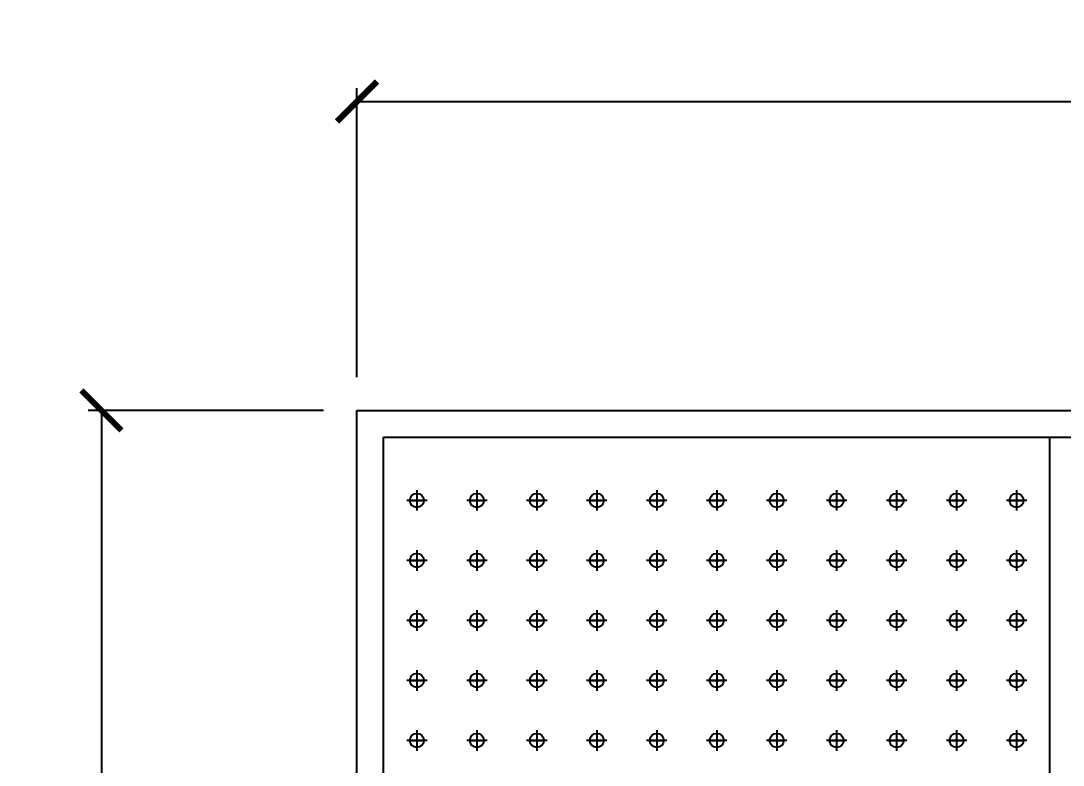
# Model space of a CAD drawing. Header units: millimetres. Extents: x -5717 to 18496, y -1212 to 15910.
# Drawn here: x -2656 to -1092, y 12983 to 14100 of the extents above; entities that cross this region are included whole.
import ezdxf

# ---------------------------------------------------------------- set-up
doc = ezdxf.new("R2010")
doc.units = ezdxf.units.MM
doc.linetypes.add('CENTER', pattern=[2, 1.25, -0.25, 0.25, -0.25])
doc.layers.get('DEFPOINTS').update_dxf_attribs({"color": 143})
doc.layers.add('CENTER', color=1, linetype='CENTER')
doc.layers.add('냉각탑_dim', color=1, linetype='Continuous')
doc.styles.add('HY울릉도L', font='')
doc.styles.get('HY울릉도L').set_extended_font_data('HY울릉도L')
doc.dimstyles.new('성지DIM', dxfattribs={"dimtxt": 3.5, "dimasz": 3, "dimexe": 1, "dimexo": 2.5, "dimgap": 2, "dimtad": 1, "dimdec": 0, "dimzin": 3, "dimdsep": 46, "dimtxsty": 'HY울릉도L', "dimblk": 'ARCHTICK', "dimcen": -2, "dimclrd": 256, "dimclre": 256, "dimclrt": 7, "dimadec": 0, "dimazin": 0, "dimtfac": 1, "dimtdec": 0, "dimtofl": 0, "dimtmove": 0, "dimatfit": 3, "dimfxl": 1, "dimtolj": 1, "dimtzin": 0, "dimlwe": -1, "dimarcsym": 0})

# ---------------------------------------------------------------- blocks, each defined once
blk = doc.blocks.new('_ArchTick')
at = {"color": 0, "linetype": 'ByBlock', "const_width": 0.15}
blk.add_lwpolyline([(-0.5, -0.5), (0.5, 0.5)], dxfattribs=at)
blk = doc.blocks.new('*D12')
at = {"layer": 'DEFPOINTS', "color": 0, "transparency": 16777216}
for p in [(4318, 13978.8), (-2152, 13515.4), (4318, 13515.4)]:
    blk.add_point(p, dxfattribs=at)
at = {"layer": '냉각탑_dim', "transparency": 16777216}
for p, q in [((-2152, 13565.4), (-2152, 13998.8)), ((4318, 13565.4), (4318, 13998.8))]:
    blk.add_line(p, q, dxfattribs=at)
at = {"layer": '냉각탑_dim', "lineweight": -2, "transparency": 16777216}
blk.add_line((-2152, 13978.8), (4318, 13978.8), dxfattribs=at)
at = {"layer": '냉각탑_dim', "lineweight": -2, "transparency": 16777216, "xscale": 60, "yscale": 60, "zscale": 60, "rotation": 180}
blk.add_blockref('_ArchTick', (-2152, 13978.8), dxfattribs=at)
at = {"layer": '냉각탑_dim', "lineweight": -2, "transparency": 16777216, "xscale": 60, "yscale": 60, "zscale": 60}
blk.add_blockref('_ArchTick', (4318, 13978.8), dxfattribs=at)
at = {"layer": '냉각탑_dim', "color": 7, "transparency": 16777216, "insert": (1083, 14053.8), "char_height": 70, "attachment_point": 5, "style": 'HY울릉도L'}
blk.add_mtext('\\A1;6470', dxfattribs=at)
blk = doc.blocks.new('*D13')
at = {"layer": 'DEFPOINTS', "color": 0, "transparency": 16777216}
for p in [(-2152, 13515.4), (-2535.5, 9915.4), (-2152, 9915.4)]:
    blk.add_point(p, dxfattribs=at)
at = {"layer": '냉각탑_dim', "transparency": 16777216}
for p, q in [((-2202, 13515.4), (-2555.5, 13515.4)), ((-2202, 9915.4), (-2555.5, 9915.4))]:
    blk.add_line(p, q, dxfattribs=at)
at = {"layer": '냉각탑_dim', "lineweight": -2, "transparency": 16777216}
blk.add_line((-2535.5, 13515.4), (-2535.5, 9915.4), dxfattribs=at)
at = {"layer": '냉각탑_dim', "lineweight": -2, "transparency": 16777216, "xscale": 60, "yscale": 60, "zscale": 60}
for p, rotation in [((-2535.5, 13515.4), 90), ((-2535.5, 9915.4), 270)]:
    blk.add_blockref('_ArchTick', p, dxfattribs=dict(at, rotation=rotation))
at = {"layer": '냉각탑_dim', "color": 7, "transparency": 16777216, "insert": (-2610.5, 11715.4), "char_height": 70, "attachment_point": 5, "rotation": 90, "style": 'HY울릉도L'}
blk.add_mtext('\\A1;3600', dxfattribs=at)

msp = doc.modelspace()

# ---------------------------------------------------------------- linework, layer by layer
at = {"color": 3}
for p, q in [((-2152, 9915.4), (-2152, 13515.4)), ((-2152, 13515.4), (4318, 13515.4)), ((-2112, 9955.4), (-2112, 13475.4)), ((-2112, 13475.4), (4278, 13475.4)), ((-1112, 9955.4), (-1112, 13475.4))]:
    msp.add_line(p, q, dxfattribs=at)
for centre in [(-2062, 13380.4), (-1972, 13380.4), (-1882, 13380.4), (-1792, 13380.4), (-1702, 13380.4), (-1612, 13380.4), (-1522, 13380.4), (-1432, 13380.4), (-1342, 13380.4), (-1252, 13380.4), (-1162, 13380.4), (-2062, 13290.4), (-1972, 13290.4), (-1882, 13290.4), (-1792, 13290.4), (-1702, 13290.4), (-1612, 13290.4), (-1522, 13290.4), (-1432, 13290.4), (-1342, 13290.4), (-1252, 13290.4), (-1162, 13290.4), (-2062, 13200.4), (-1972, 13200.4), (-1882, 13200.4), (-1792, 13200.4), (-1702, 13200.4), (-1612, 13200.4), (-1522, 13200.4), (-1432, 13200.4), (-1342, 13200.4), (-1252, 13200.4), (-1162, 13200.4), (-2062, 13110.4), (-1972, 13110.4), (-1882, 13110.4), (-1792, 13110.4), (-1702, 13110.4), (-1612, 13110.4), (-1522, 13110.4), (-1432, 13110.4), (-1342, 13110.4), (-1252, 13110.4), (-1162, 13110.4), (-2062, 13020.4), (-1972, 13020.4), (-1882, 13020.4), (-1792, 13020.4), (-1702, 13020.4), (-1612, 13020.4), (-1522, 13020.4), (-1432, 13020.4), (-1342, 13020.4), (-1252, 13020.4), (-1162, 13020.4)]:
    msp.add_circle(centre, 10.6)
at = {"layer": 'CENTER', "linetype": 'CENTER', "ltscale": 50}
for p, q in [((-2062, 13395.7), (-2062, 13365.1)), ((-2062, 13392.2), (-2062, 13368.7)), ((-1972, 13395.7), (-1972, 13365.1)), ((-1972, 13392.2), (-1972, 13368.7)), ((-1882, 13395.7), (-1882, 13365.1)), ((-1882, 13392.2), (-1882, 13368.7)), ((-1792, 13395.7), (-1792, 13365.1)), ((-1792, 13392.2), (-1792, 13368.7)), ((-1702, 13395.7), (-1702, 13365.1)), ((-1702, 13392.2), (-1702, 13368.7)), ((-1612, 13395.7), (-1612, 13365.1)), ((-1612, 13392.2), (-1612, 13368.7)), ((-1522, 13395.7), (-1522, 13365.1)), ((-1522, 13392.2), (-1522, 13368.7)), ((-1432, 13395.7), (-1432, 13365.1)), ((-1432, 13392.2), (-1432, 13368.7)), ((-1342, 13395.7), (-1342, 13365.1)), ((-1342, 13392.2), (-1342, 13368.7)), ((-1252, 13395.7), (-1252, 13365.1)), ((-1252, 13392.2), (-1252, 13368.7)), ((-1162, 13395.7), (-1162, 13365.1)), ((-1162, 13392.2), (-1162, 13368.7)), ((-2046.7, 13380.4), (-2077.3, 13380.4)), ((-2073.8, 13380.4), (-2050.3, 13380.4)), ((-2050.3, 13380.4), (-2073.8, 13380.4)), ((-2073.8, 13380.4), (-2050.3, 13380.4)), ((-1956.7, 13380.4), (-1987.3, 13380.4)), ((-1983.8, 13380.4), (-1960.3, 13380.4)), ((-1960.3, 13380.4), (-1983.8, 13380.4)), ((-1983.8, 13380.4), (-1960.3, 13380.4)), ((-1866.7, 13380.4), (-1897.3, 13380.4)), ((-1893.8, 13380.4), (-1870.3, 13380.4)), ((-1870.3, 13380.4), (-1893.8, 13380.4)), ((-1893.8, 13380.4), (-1870.3, 13380.4)), ((-1776.7, 13380.4), (-1807.3, 13380.4)), ((-1803.8, 13380.4), (-1780.3, 13380.4)), ((-1780.3, 13380.4), (-1803.8, 13380.4)), ((-1803.8, 13380.4), (-1780.3, 13380.4)), ((-1686.7, 13380.4), (-1717.3, 13380.4)), ((-1713.8, 13380.4), (-1690.3, 13380.4)), ((-1690.3, 13380.4), (-1713.8, 13380.4)), ((-1713.8, 13380.4), (-1690.3, 13380.4)), ((-1596.7, 13380.4), (-1627.3, 13380.4)), ((-1623.8, 13380.4), (-1600.3, 13380.4)), ((-1600.3, 13380.4), (-1623.8, 13380.4)), ((-1623.8, 13380.4), (-1600.3, 13380.4)), ((-1506.7, 13380.4), (-1537.3, 13380.4)), ((-1533.8, 13380.4), (-1510.3, 13380.4)), ((-1510.3, 13380.4), (-1533.8, 13380.4)), ((-1533.8, 13380.4), (-1510.3, 13380.4)), ((-1416.7, 13380.4), (-1447.3, 13380.4)), ((-1443.8, 13380.4), (-1420.3, 13380.4)), ((-1420.3, 13380.4), (-1443.8, 13380.4)), ((-1443.8, 13380.4), (-1420.3, 13380.4)), ((-1326.7, 13380.4), (-1357.3, 13380.4)), ((-1353.8, 13380.4), (-1330.3, 13380.4)), ((-1330.3, 13380.4), (-1353.8, 13380.4)), ((-1353.8, 13380.4), (-1330.3, 13380.4)), ((-1236.7, 13380.4), (-1267.3, 13380.4)), ((-1263.8, 13380.4), (-1240.3, 13380.4)), ((-1240.3, 13380.4), (-1263.8, 13380.4)), ((-1263.8, 13380.4), (-1240.3, 13380.4)), ((-1146.7, 13380.4), (-1177.3, 13380.4)), ((-1173.8, 13380.4), (-1150.3, 13380.4)), ((-1150.3, 13380.4), (-1173.8, 13380.4)), ((-1173.8, 13380.4), (-1150.3, 13380.4)), ((-2062, 13305.7), (-2062, 13275.1)), ((-2062, 13302.2), (-2062, 13278.7)), ((-1972, 13305.7), (-1972, 13275.1)), ((-1972, 13302.2), (-1972, 13278.7)), ((-1882, 13305.7), (-1882, 13275.1)), ((-1882, 13302.2), (-1882, 13278.7)), ((-1792, 13305.7), (-1792, 13275.1)), ((-1792, 13302.2), (-1792, 13278.7)), ((-1702, 13305.7), (-1702, 13275.1)), ((-1702, 13302.2), (-1702, 13278.7)), ((-1612, 13305.7), (-1612, 13275.1)), ((-1612, 13302.2), (-1612, 13278.7)), ((-1522, 13305.7), (-1522, 13275.1)), ((-1522, 13302.2), (-1522, 13278.7)), ((-1432, 13305.7), (-1432, 13275.1)), ((-1432, 13302.2), (-1432, 13278.7)), ((-1342, 13305.7), (-1342, 13275.1)), ((-1342, 13302.2), (-1342, 13278.7)), ((-1252, 13305.7), (-1252, 13275.1)), ((-1252, 13302.2), (-1252, 13278.7)), ((-1162, 13305.7), (-1162, 13275.1)), ((-1162, 13302.2), (-1162, 13278.7)), ((-2046.7, 13290.4), (-2077.3, 13290.4)), ((-2073.8, 13290.4), (-2050.3, 13290.4)), ((-2050.3, 13290.4), (-2073.8, 13290.4)), ((-2073.8, 13290.4), (-2050.3, 13290.4)), ((-1956.7, 13290.4), (-1987.3, 13290.4)), ((-1983.8, 13290.4), (-1960.3, 13290.4)), ((-1960.3, 13290.4), (-1983.8, 13290.4)), ((-1983.8, 13290.4), (-1960.3, 13290.4)), ((-1866.7, 13290.4), (-1897.3, 13290.4)), ((-1893.8, 13290.4), (-1870.3, 13290.4)), ((-1870.3, 13290.4), (-1893.8, 13290.4)), ((-1893.8, 13290.4), (-1870.3, 13290.4)), ((-1776.7, 13290.4), (-1807.3, 13290.4)), ((-1803.8, 13290.4), (-1780.3, 13290.4)), ((-1780.3, 13290.4), (-1803.8, 13290.4)), ((-1803.8, 13290.4), (-1780.3, 13290.4)), ((-1686.7, 13290.4), (-1717.3, 13290.4)), ((-1713.8, 13290.4), (-1690.3, 13290.4)), ((-1690.3, 13290.4), (-1713.8, 13290.4)), ((-1713.8, 13290.4), (-1690.3, 13290.4)), ((-1596.7, 13290.4), (-1627.3, 13290.4)), ((-1623.8, 13290.4), (-1600.3, 13290.4)), ((-1600.3, 13290.4), (-1623.8, 13290.4)), ((-1623.8, 13290.4), (-1600.3, 13290.4)), ((-1506.7, 13290.4), (-1537.3, 13290.4)), ((-1533.8, 13290.4), (-1510.3, 13290.4)), ((-1510.3, 13290.4), (-1533.8, 13290.4)), ((-1533.8, 13290.4), (-1510.3, 13290.4)), ((-1416.7, 13290.4), (-1447.3, 13290.4)), ((-1443.8, 13290.4), (-1420.3, 13290.4)), ((-1420.3, 13290.4), (-1443.8, 13290.4)), ((-1443.8, 13290.4), (-1420.3, 13290.4)), ((-1326.7, 13290.4), (-1357.3, 13290.4)), ((-1353.8, 13290.4), (-1330.3, 13290.4)), ((-1330.3, 13290.4), (-1353.8, 13290.4)), ((-1353.8, 13290.4), (-1330.3, 13290.4)), ((-1236.7, 13290.4), (-1267.3, 13290.4)), ((-1263.8, 13290.4), (-1240.3, 13290.4)), ((-1240.3, 13290.4), (-1263.8, 13290.4)), ((-1263.8, 13290.4), (-1240.3, 13290.4)), ((-1146.7, 13290.4), (-1177.3, 13290.4)), ((-1173.8, 13290.4), (-1150.3, 13290.4)), ((-1150.3, 13290.4), (-1173.8, 13290.4)), ((-1173.8, 13290.4), (-1150.3, 13290.4)), ((-2062, 13215.7), (-2062, 13185.1)), ((-2062, 13212.2), (-2062, 13188.7)), ((-1972, 13215.7), (-1972, 13185.1)), ((-1972, 13212.2), (-1972, 13188.7)), ((-1882, 13215.7), (-1882, 13185.1)), ((-1882, 13212.2), (-1882, 13188.7)), ((-1792, 13215.7), (-1792, 13185.1)), ((-1792, 13212.2), (-1792, 13188.7)), ((-1702, 13215.7), (-1702, 13185.1)), ((-1702, 13212.2), (-1702, 13188.7)), ((-1612, 13215.7), (-1612, 13185.1)), ((-1612, 13212.2), (-1612, 13188.7)), ((-1522, 13215.7), (-1522, 13185.1)), ((-1522, 13212.2), (-1522, 13188.7)), ((-1432, 13215.7), (-1432, 13185.1)), ((-1432, 13212.2), (-1432, 13188.7)), ((-1342, 13215.7), (-1342, 13185.1)), ((-1342, 13212.2), (-1342, 13188.7)), ((-1252, 13215.7), (-1252, 13185.1)), ((-1252, 13212.2), (-1252, 13188.7)), ((-1162, 13215.7), (-1162, 13185.1)), ((-1162, 13212.2), (-1162, 13188.7)), ((-2046.7, 13200.4), (-2077.3, 13200.4)), ((-2073.8, 13200.4), (-2050.3, 13200.4)), ((-2050.3, 13200.4), (-2073.8, 13200.4)), ((-2073.8, 13200.4), (-2050.3, 13200.4)), ((-1956.7, 13200.4), (-1987.3, 13200.4)), ((-1983.8, 13200.4), (-1960.3, 13200.4)), ((-1960.3, 13200.4), (-1983.8, 13200.4)), ((-1983.8, 13200.4), (-1960.3, 13200.4)), ((-1866.7, 13200.4), (-1897.3, 13200.4)), ((-1893.8, 13200.4), (-1870.3, 13200.4)), ((-1870.3, 13200.4), (-1893.8, 13200.4)), ((-1893.8, 13200.4), (-1870.3, 13200.4)), ((-1776.7, 13200.4), (-1807.3, 13200.4)), ((-1803.8, 13200.4), (-1780.3, 13200.4)), ((-1780.3, 13200.4), (-1803.8, 13200.4)), ((-1803.8, 13200.4), (-1780.3, 13200.4)), ((-1686.7, 13200.4), (-1717.3, 13200.4)), ((-1713.8, 13200.4), (-1690.3, 13200.4)), ((-1690.3, 13200.4), (-1713.8, 13200.4)), ((-1713.8, 13200.4), (-1690.3, 13200.4)), ((-1596.7, 13200.4), (-1627.3, 13200.4)), ((-1623.8, 13200.4), (-1600.3, 13200.4)), ((-1600.3, 13200.4), (-1623.8, 13200.4)), ((-1623.8, 13200.4), (-1600.3, 13200.4)), ((-1506.7, 13200.4), (-1537.3, 13200.4)), ((-1533.8, 13200.4), (-1510.3, 13200.4)), ((-1510.3, 13200.4), (-1533.8, 13200.4)), ((-1533.8, 13200.4), (-1510.3, 13200.4)), ((-1416.7, 13200.4), (-1447.3, 13200.4)), ((-1443.8, 13200.4), (-1420.3, 13200.4)), ((-1420.3, 13200.4), (-1443.8, 13200.4)), ((-1443.8, 13200.4), (-1420.3, 13200.4)), ((-1326.7, 13200.4), (-1357.3, 13200.4)), ((-1353.8, 13200.4), (-1330.3, 13200.4)), ((-1330.3, 13200.4), (-1353.8, 13200.4)), ((-1353.8, 13200.4), (-1330.3, 13200.4)), ((-1236.7, 13200.4), (-1267.3, 13200.4)), ((-1263.8, 13200.4), (-1240.3, 13200.4)), ((-1240.3, 13200.4), (-1263.8, 13200.4)), ((-1263.8, 13200.4), (-1240.3, 13200.4)), ((-1146.7, 13200.4), (-1177.3, 13200.4)), ((-1173.8, 13200.4), (-1150.3, 13200.4)), ((-1150.3, 13200.4), (-1173.8, 13200.4)), ((-1173.8, 13200.4), (-1150.3, 13200.4)), ((-2062, 13125.7), (-2062, 13095.1)), ((-1972, 13125.7), (-1972, 13095.1)), ((-1882, 13125.7), (-1882, 13095.1)), ((-1792, 13125.7), (-1792, 13095.1)), ((-1702, 13125.7), (-1702, 13095.1)), ((-1612, 13125.7), (-1612, 13095.1)), ((-1522, 13125.7), (-1522, 13095.1)), ((-1432, 13125.7), (-1432, 13095.1)), ((-1342, 13125.7), (-1342, 13095.1)), ((-1252, 13125.7), (-1252, 13095.1)), ((-1162, 13125.7), (-1162, 13095.1)), ((-2046.7, 13110.4), (-2077.3, 13110.4)), ((-2073.8, 13110.4), (-2050.3, 13110.4)), ((-2050.3, 13110.4), (-2073.8, 13110.4)), ((-2073.8, 13110.4), (-2050.3, 13110.4)), ((-2062, 13122.2), (-2062, 13098.7)), ((-1956.7, 13110.4), (-1987.3, 13110.4)), ((-1983.8, 13110.4), (-1960.3, 13110.4)), ((-1960.3, 13110.4), (-1983.8, 13110.4)), ((-1983.8, 13110.4), (-1960.3, 13110.4)), ((-1972, 13122.2), (-1972, 13098.7)), ((-1866.7, 13110.4), (-1897.3, 13110.4)), ((-1893.8, 13110.4), (-1870.3, 13110.4)), ((-1870.3, 13110.4), (-1893.8, 13110.4)), ((-1893.8, 13110.4), (-1870.3, 13110.4)), ((-1882, 13122.2), (-1882, 13098.7)), ((-1776.7, 13110.4), (-1807.3, 13110.4)), ((-1803.8, 13110.4), (-1780.3, 13110.4)), ((-1780.3, 13110.4), (-1803.8, 13110.4)), ((-1803.8, 13110.4), (-1780.3, 13110.4)), ((-1792, 13122.2), (-1792, 13098.7)), ((-1686.7, 13110.4), (-1717.3, 13110.4)), ((-1713.8, 13110.4), (-1690.3, 13110.4)), ((-1690.3, 13110.4), (-1713.8, 13110.4)), ((-1713.8, 13110.4), (-1690.3, 13110.4)), ((-1702, 13122.2), (-1702, 13098.7)), ((-1596.7, 13110.4), (-1627.3, 13110.4)), ((-1623.8, 13110.4), (-1600.3, 13110.4)), ((-1600.3, 13110.4), (-1623.8, 13110.4)), ((-1623.8, 13110.4), (-1600.3, 13110.4)), ((-1612, 13122.2), (-1612, 13098.7)), ((-1506.7, 13110.4), (-1537.3, 13110.4)), ((-1533.8, 13110.4), (-1510.3, 13110.4)), ((-1510.3, 13110.4), (-1533.8, 13110.4)), ((-1533.8, 13110.4), (-1510.3, 13110.4)), ((-1522, 13122.2), (-1522, 13098.7)), ((-1416.7, 13110.4), (-1447.3, 13110.4)), ((-1443.8, 13110.4), (-1420.3, 13110.4)), ((-1420.3, 13110.4), (-1443.8, 13110.4)), ((-1443.8, 13110.4), (-1420.3, 13110.4)), ((-1432, 13122.2), (-1432, 13098.7)), ((-1326.7, 13110.4), (-1357.3, 13110.4)), ((-1353.8, 13110.4), (-1330.3, 13110.4)), ((-1330.3, 13110.4), (-1353.8, 13110.4)), ((-1353.8, 13110.4), (-1330.3, 13110.4)), ((-1342, 13122.2), (-1342, 13098.7)), ((-1236.7, 13110.4), (-1267.3, 13110.4)), ((-1263.8, 13110.4), (-1240.3, 13110.4)), ((-1240.3, 13110.4), (-1263.8, 13110.4)), ((-1263.8, 13110.4), (-1240.3, 13110.4)), ((-1252, 13122.2), (-1252, 13098.7)), ((-1146.7, 13110.4), (-1177.3, 13110.4)), ((-1173.8, 13110.4), (-1150.3, 13110.4)), ((-1150.3, 13110.4), (-1173.8, 13110.4)), ((-1173.8, 13110.4), (-1150.3, 13110.4)), ((-1162, 13122.2), (-1162, 13098.7)), ((-2062, 13035.7), (-2062, 13005.1)), ((-2062, 13032.2), (-2062, 13008.7)), ((-1972, 13035.7), (-1972, 13005.1)), ((-1972, 13032.2), (-1972, 13008.7)), ((-1882, 13035.7), (-1882, 13005.1)), ((-1882, 13032.2), (-1882, 13008.7)), ((-1792, 13035.7), (-1792, 13005.1)), ((-1792, 13032.2), (-1792, 13008.7)), ((-1702, 13035.7), (-1702, 13005.1)), ((-1702, 13032.2), (-1702, 13008.7)), ((-1612, 13035.7), (-1612, 13005.1)), ((-1612, 13032.2), (-1612, 13008.7)), ((-1522, 13035.7), (-1522, 13005.1)), ((-1522, 13032.2), (-1522, 13008.7)), ((-1432, 13035.7), (-1432, 13005.1)), ((-1432, 13032.2), (-1432, 13008.7)), ((-1342, 13035.7), (-1342, 13005.1)), ((-1342, 13032.2), (-1342, 13008.7)), ((-1252, 13035.7), (-1252, 13005.1)), ((-1252, 13032.2), (-1252, 13008.7)), ((-1162, 13035.7), (-1162, 13005.1)), ((-1162, 13032.2), (-1162, 13008.7)), ((-2046.7, 13020.4), (-2077.3, 13020.4)), ((-2073.8, 13020.4), (-2050.3, 13020.4)), ((-2050.3, 13020.4), (-2073.8, 13020.4)), ((-2073.8, 13020.4), (-2050.3, 13020.4)), ((-1956.7, 13020.4), (-1987.3, 13020.4)), ((-1983.8, 13020.4), (-1960.3, 13020.4)), ((-1960.3, 13020.4), (-1983.8, 13020.4)), ((-1983.8, 13020.4), (-1960.3, 13020.4)), ((-1866.7, 13020.4), (-1897.3, 13020.4)), ((-1893.8, 13020.4), (-1870.3, 13020.4)), ((-1870.3, 13020.4), (-1893.8, 13020.4)), ((-1893.8, 13020.4), (-1870.3, 13020.4)), ((-1776.7, 13020.4), (-1807.3, 13020.4)), ((-1803.8, 13020.4), (-1780.3, 13020.4)), ((-1780.3, 13020.4), (-1803.8, 13020.4)), ((-1803.8, 13020.4), (-1780.3, 13020.4)), ((-1686.7, 13020.4), (-1717.3, 13020.4)), ((-1713.8, 13020.4), (-1690.3, 13020.4)), ((-1690.3, 13020.4), (-1713.8, 13020.4)), ((-1713.8, 13020.4), (-1690.3, 13020.4)), ((-1596.7, 13020.4), (-1627.3, 13020.4)), ((-1623.8, 13020.4), (-1600.3, 13020.4)), ((-1600.3, 13020.4), (-1623.8, 13020.4)), ((-1623.8, 13020.4), (-1600.3, 13020.4)), ((-1506.7, 13020.4), (-1537.3, 13020.4)), ((-1533.8, 13020.4), (-1510.3, 13020.4)), ((-1510.3, 13020.4), (-1533.8, 13020.4)), ((-1533.8, 13020.4), (-1510.3, 13020.4)), ((-1416.7, 13020.4), (-1447.3, 13020.4)), ((-1443.8, 13020.4), (-1420.3, 13020.4)), ((-1420.3, 13020.4), (-1443.8, 13020.4)), ((-1443.8, 13020.4), (-1420.3, 13020.4)), ((-1326.7, 13020.4), (-1357.3, 13020.4)), ((-1353.8, 13020.4), (-1330.3, 13020.4)), ((-1330.3, 13020.4), (-1353.8, 13020.4)), ((-1353.8, 13020.4), (-1330.3, 13020.4)), ((-1236.7, 13020.4), (-1267.3, 13020.4)), ((-1263.8, 13020.4), (-1240.3, 13020.4)), ((-1240.3, 13020.4), (-1263.8, 13020.4)), ((-1263.8, 13020.4), (-1240.3, 13020.4)), ((-1146.7, 13020.4), (-1177.3, 13020.4)), ((-1173.8, 13020.4), (-1150.3, 13020.4)), ((-1150.3, 13020.4), (-1173.8, 13020.4)), ((-1173.8, 13020.4), (-1150.3, 13020.4))]:
    msp.add_line(p, q, dxfattribs=at)

# ---------------------------------------------------------------- dimensions: what is measured, and where the dimension line sits
at = {"layer": '냉각탑_dim'}
dim = msp.add_linear_dim(base=(4318, 13978.8), p1=(-2152, 13515.4), p2=(4318, 13515.4), dimstyle='성지DIM', override={"dimscale": 20, "dimtmove": 2}, dxfattribs=at)
dim.commit()
dim.dimension.update_dxf_attribs({"geometry": '*D12', "text_midpoint": (1083, 14053.8)})
dim = msp.add_linear_dim(base=(-2535.5, 9915.4), p1=(-2152, 13515.4), p2=(-2152, 9915.4), angle=90, dimstyle='성지DIM', override={"dimscale": 20, "dimtmove": 2}, dxfattribs=at)
dim.commit()
dim.dimension.update_dxf_attribs({"geometry": '*D13', "text_midpoint": (-2610.5, 11715.4)})

doc.saveas('drawing.dxf')
